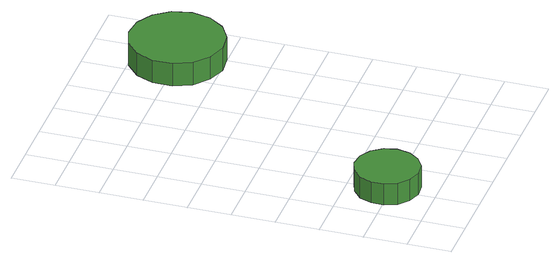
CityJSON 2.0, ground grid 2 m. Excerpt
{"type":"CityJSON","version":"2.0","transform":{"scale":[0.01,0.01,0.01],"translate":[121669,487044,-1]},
"CityObjects":{
"tree1":{"type":"SolitaryVegetationObject","attributes":{"function":"something"},"geometry":[{"type":"MultiSurface","lod":"1","boundaries":[[[0,1,2,3,4,5,6,7,8,9,10,11,12,13,14]],[[15,16,17,18,19,20,21,22,23,24,25,26,27,28,29]],[[0,29,28,1]],[[1,28,27,2]],[[2,27,26,3]],[[3,26,25,4]],[[4,25,24,5]],[[5,24,23,6]],[[6,23,22,7]],[[7,22,21,8]],[[8,21,20,9]],[[9,20,19,10]],[[10,19,18,11]],[[11,18,17,12]],[[12,17,16,13]],[[13,16,15,14]],[[14,15,29,0]]]}]},
"tree2":{"type":"SolitaryVegetationObject","attributes":{"function":"something"},"geometry":[{"type":"MultiSurface","lod":"1","boundaries":[[[30,31,32,33,34,35,36,37,38,39,40,41,42,43,44]],[[45,46,47,48,49,50,51,52,53,54,55,56,57,58,59]],[[30,59,58,31]],[[31,58,57,32]],[[32,57,56,33]],[[33,56,55,34]],[[34,55,54,35]],[[35,54,53,36]],[[36,53,52,37]],[[37,52,51,38]],[[38,51,50,39]],[[39,50,49,40]],[[40,49,48,41]],[[41,48,47,42]],[[42,47,46,43]],[[43,46,45,44]],[[44,45,59,30]]]}]}
},
"vertices":[
[367,224,166],[354,283,166],[318,333,166],[266,363,166],[205,370,166],[147,351,166],[101,310,166],[77,254,166],[77,193,166],[101,137,166],[147,97,166],[205,78,166],[266,84,166],[318,115,166],[354,164,166],[354,164,59],[318,115,59],[266,84,59],[205,78,59],[147,97,59],[101,137,59],[77,193,59],[77,254,59],[101,310,59],[147,351,59],[205,370,59],[266,363,59],[318,333,59],[354,283,59],[367,224,59],
[1159,1409,171],[1140,1497,171],[1087,1569,171],[1010,1614,171],[921,1624,171],[836,1596,171],[769,1536,171],[733,1454,171],[733,1365,171],[769,1283,171],[836,1223,171],[921,1195,171],[1010,1205,171],[1087,1249,171],[1140,1322,171],[1140,1322,57],[1087,1249,57],[1010,1205,57],[921,1195,57],[836,1223,57],[769,1283,57],[733,1365,57],[733,1454,57],[769,1536,57],[836,1596,57],[921,1624,57],[1010,1614,57],[1087,1569,57],[1140,1497,57],[1159,1409,57]
]}
